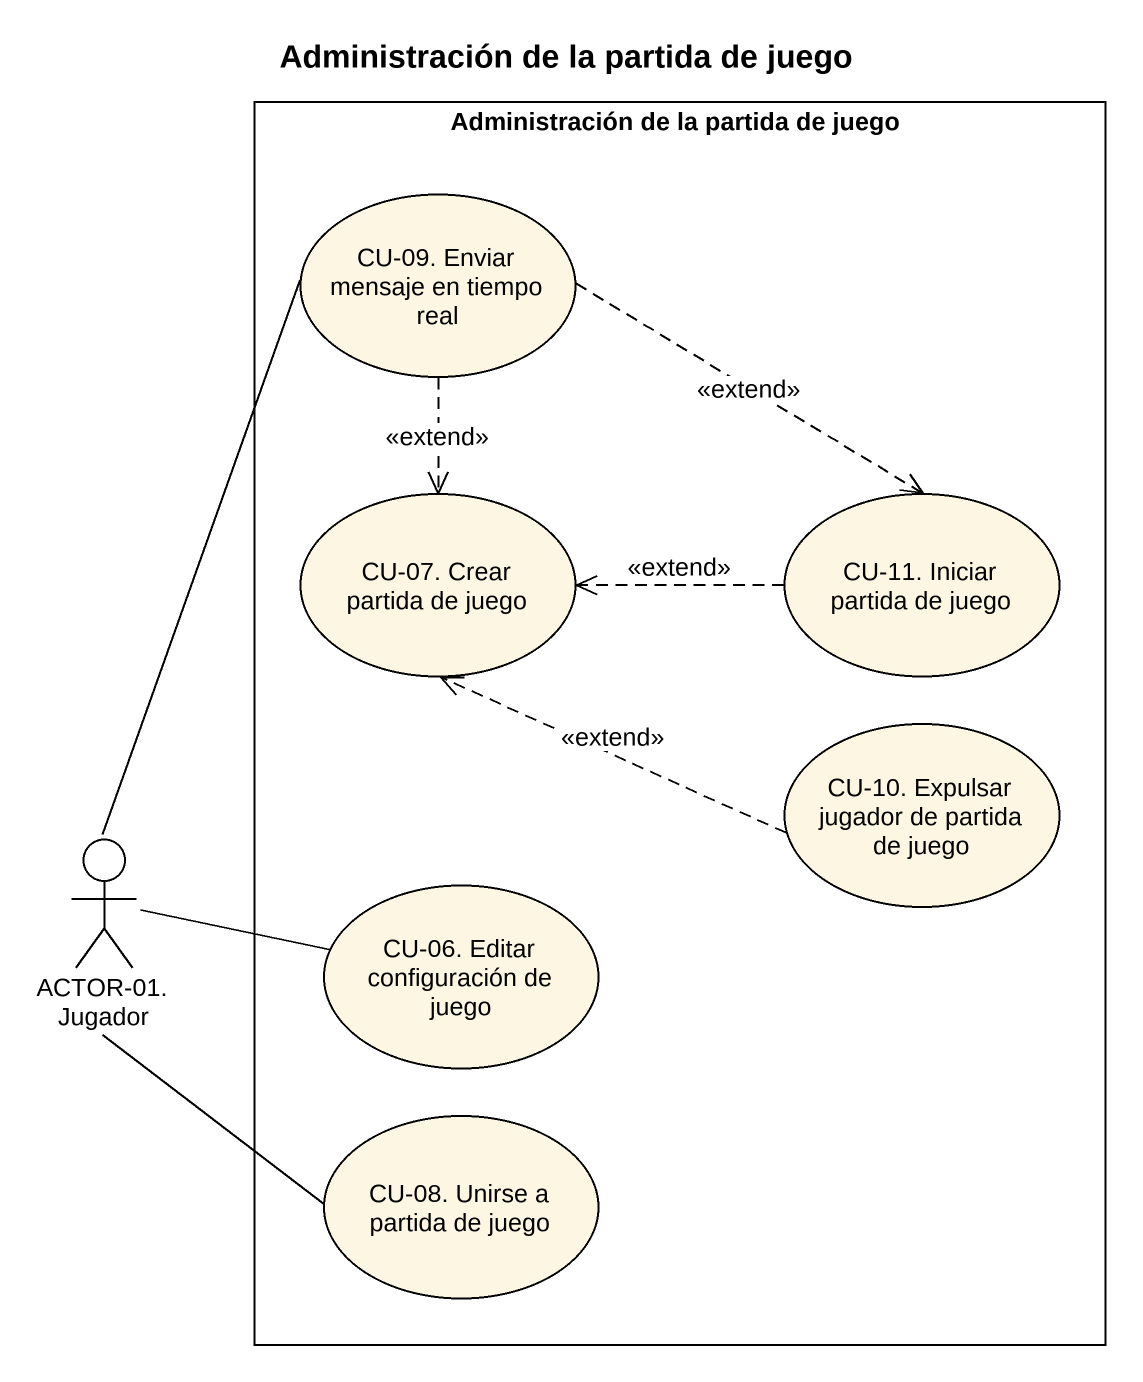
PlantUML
@startuml
title Administración de la partida de juego
rectangle "Administración de la partida de juego" as Administración_de_la {
  usecase "CU-09. Enviar mensaje en tiempo real" as CU_09_Enviar_mensaje_en
  usecase "CU-07. Crear partida de juego" as CU_07_Crear_partida_de_juego
  usecase "CU-11. Iniciar partida de juego" as CU_11_Iniciar_partida_de
  usecase "CU-10. Expulsar jugador de partida de juego" as CU_10_Expulsar_jugador_de
  usecase "CU-06. Editar configuración de juego" as CU_06_Editar_configuración
  usecase "CU-08. Unirse a partida de juego" as CU_08_Unirse_a_partida_de
}
actor "ACTOR-01. Jugador" as ACTOR_01_Jugador
CU_09_Enviar_mensaje_en ..> CU_07_Crear_partida_de_juego : <<extend>>
CU_09_Enviar_mensaje_en ..> CU_11_Iniciar_partida_de : <<extend>>
CU_11_Iniciar_partida_de .left.> CU_07_Crear_partida_de_juego : <<extend>>
CU_10_Expulsar_jugador_de .left.> CU_07_Crear_partida_de_juego : <<extend>>
ACTOR_01_Jugador -up- CU_09_Enviar_mensaje_en
ACTOR_01_Jugador -right- CU_06_Editar_configuración
ACTOR_01_Jugador -- CU_08_Unirse_a_partida_de
@enduml
